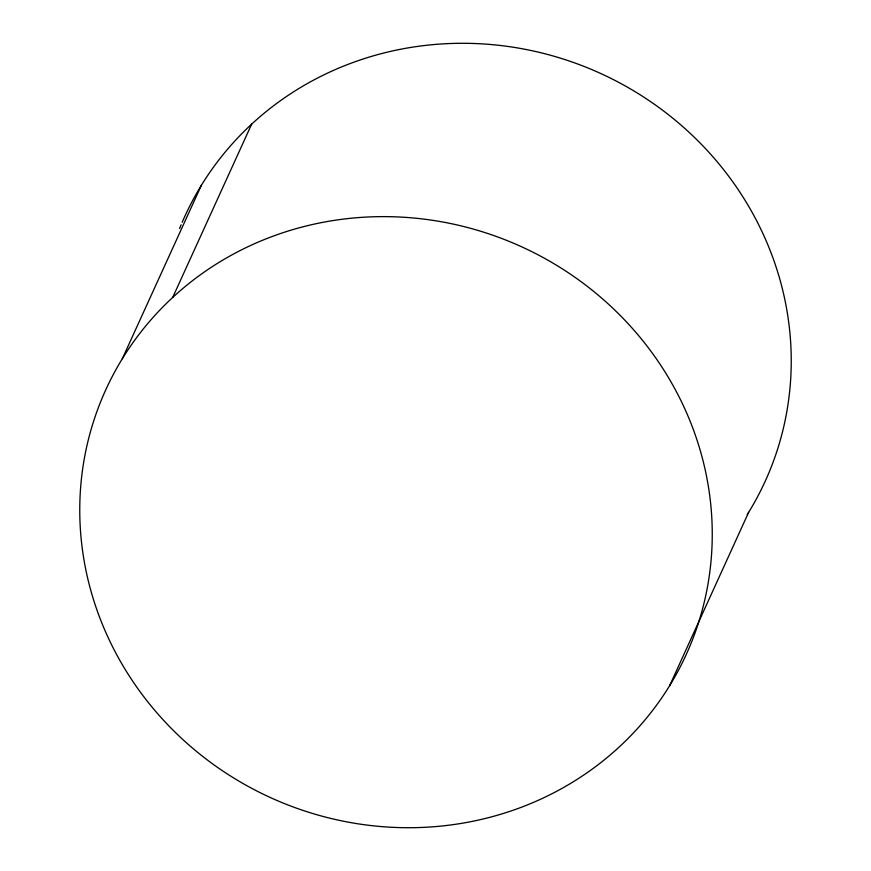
<?xml version="1.0" encoding="UTF-8"?>
<svg xmlns="http://www.w3.org/2000/svg" width="871" height="871" viewBox="0 0 871 871"><rect width="100%" height="100%" fill="white"/><g stroke="black" fill="none" stroke-linecap="round" stroke-linejoin="round"><path stroke-width="1.31" d="M122.343 358.689L201.332 185.36M172.698 297.447L251.675 124.118M669.668 685.64A318.982 302.673 24.5 0 0 396.436 216.879A318.982 302.673 24.5 0 0 121.918 663.974A318.982 302.673 24.5 0 0 669.668 685.64L748.657 512.311M182.181 222.312A318.982 302.673 24.5 0 1 615.547 80.72A318.982 302.673 24.5 0 1 747.253 514.576M179.589 228.55A318.982 302.673 24.5 0 1 181.124 224.794"/></g></svg>
